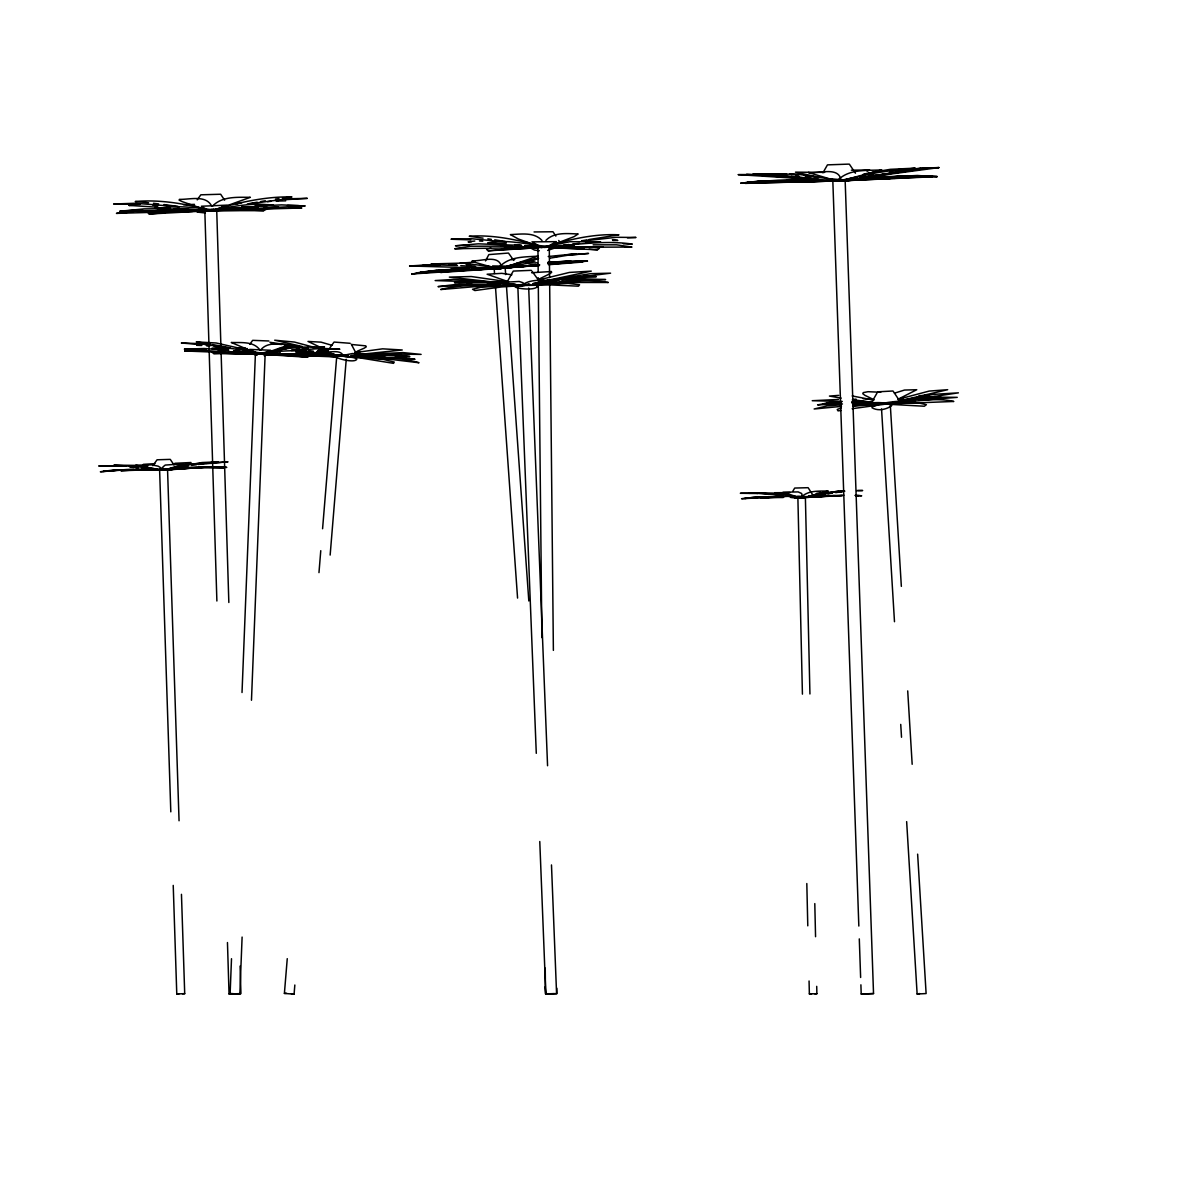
<?xml version="1.0" encoding="UTF-8"?>
<svg xmlns="http://www.w3.org/2000/svg" width="1178" height="1178" viewBox="0 0 1178 1178"><rect width="100%" height="100%" fill="white"/><g stroke="black" fill="none" stroke-linecap="round" stroke-linejoin="round"><path stroke-width="1.5" d="M242.108 937.07L239.856 993.982L230.122 993.599L231.506 958.715M242.02 692.517L255.449 352.885L262.723 353.017L265.183 353.267L251.474 700.247M294.839 985.014L294.088 994.158L284.399 993.422L287.255 958.656M318.973 572.626L320.769 550.686M322.581 528.731L336.702 356.757M330.149 555.074L346.244 359.319M485.498 260.942L488.841 254.595L508.469 253.049L513.741 260.426M505.215 285.341L513.269 271.087L531.234 270.336M822.951 172.768L827.471 164.861L848.013 164.14L849.367 164.169L855.449 173.21M870.748 403.995L877.05 392.981M152.86 465.693L157.057 459.788L170.28 459.376L174.005 464.971M792.823 491.226L794.694 488.06L808.123 487.692L813.276 495.688C811.465 498.5 788.951 494.024 800.392 497.926L797.889 497.587M197.212 199.862L200.834 194.812L220.654 194.237L224.615 200.186M245.039 351.103L246.938 348.408M249.795 344.374L252.652 340.339L268.878 340.987M326.615 352.561L334.051 342.062L350.19 343.299M260.603 350.131C267.244 341.34 279.922 344.447 289.361 344.771L268.496 352.016M831.653 180.499L904.454 177.996L905.352 177.009L882.027 177.142M547.844 263.754L559.226 261.972L548.182 262.223M271.043 354.033L264.166 355.623M837.087 181.029C848.337 168.513 866.684 170.839 881.807 169.897L843.89 180.072M545.87 240.415C554.116 231.875 567.413 233.627 578.177 233.966L574.128 236.616L554.853 243.993M499.766 266.64C509.573 256.259 524.976 257.069 538.066 256.141L501.386 268.378M212.467 206.135C222.171 195.99 237.544 197.374 250.369 197.3L221.052 207.858M801.762 496.689C808.874 490.092 819.284 491.285 828.222 490.976L808.991 496.218M548.992 247.616L597.452 249.765L599.425 248.352L592.092 246.85M228.871 350.161L204.074 348.511L184.49 349.174L307.37 357.243L308.945 356.257M216.237 210.656L263.607 210.671L266.199 209.375L263.769 208.697M867.067 171.222L869.614 169.971L851.37 170.177M548.403 246.069L556.355 241.652L531.97 241.873L541.718 247.395M537.566 279.804L549.081 274.15L551.613 272.457L551.378 271.514L531.617 272.736M894.5 393.157L904.513 390.051L916.749 389.727L898.328 399.106M141.61 209.758L119.847 211.333L210.612 210.656L273.384 204.825L255.155 205.664M357.17 351.235L364.223 348.187L366.27 346.833L365.769 345.861L351.898 344.521M841.092 407.956L837.219 409.502L838.029 410.872L841.136 410.445M546.975 246.82L551.672 245.142M804.162 497.425L802.895 497.882L801.629 493.464L798.139 491.903L782.987 492.257L800.422 497.941L790.423 497.337M261.899 353.93L270.587 350.249L249.692 349.41L258.659 353.798M212.747 210.597L227.089 205.134L201.379 206.238L208.786 210.715M212.614 210.612L219.623 208.329M898.402 399.224L929.192 391.081L947.686 389.697L898.873 401.05M537.61 280.217L569.342 272.442L591.268 271.131L545.37 280.82M490.858 248.102L486.543 249.412L488.193 250.811L538.449 247.704M215.942 211.171L218.74 210.347M179.306 466.032L191.013 462.512L174.904 463.293M168.204 469.227L164.817 470.199L158.176 466.179L151.888 464.868L135.764 465.177L147.103 466.812M267.156 352.413L261.825 353.945L264.682 353.429M501.534 268.363L516.686 264.196L507.129 266.125L492.595 265.948L497.867 268.613L490.593 268.098M505.951 247.13L542.086 247.321L569.946 241.726L600.633 241.799L586.055 242.624M507.158 266.14L538.228 258.424M832.124 180.219L838.839 180.956L785.962 182.163L782.943 181.353L792.956 180.057L809.183 180.101M553.94 244.082C575.085 238.265 596.863 233.686 618.921 234.82L588.853 239.546M516.509 263.357L538.582 258.335M214.234 210.155L217.341 209.331M236.366 204.221L239.105 203.485M807.431 496.63L802.792 497.882L813.394 495.761M898.269 399.416L903.452 398.076M221.611 207.431C244.582 201.379 268.069 196.373 291.953 196.947L282.44 198.095M241.858 202.749L235.35 203.441M543.75 247.365L454.899 248.749L470.685 246.217L511.753 246.143M153.066 211.539L148.03 212.791L149.223 214.013L205.458 210.95M167.836 468.918L190.173 464.176L212.938 462.615L207.357 462.866M167.585 469.536L164.92 470.184L170.206 469.58M539.259 265.565L416.452 273.119L429.764 270.911L451.91 269.585M803.897 497.249L795.003 497.175L801.791 497.896L795.798 497.145M500.9 268.393L509.765 266.375L505.274 267.391M798.699 181.486L833.509 181.029L745.483 183.37L760.59 181.117L810.302 180.484M863.283 174.241L870.262 172.665M288.227 206.386L301.627 207.991L116.548 213.38L142.744 210.317M527.877 284.693L519.189 284.87M264.505 352.62L259.322 353.768L253.152 352.678M539.45 265.389L411.814 274.018L436.523 270.572M504.906 267.362L509.971 266.257M525.83 262.841L528.981 262.164M177.952 466.724L202.071 462.542L218.431 461.805L200.967 463.749M808.285 496.262L838.692 491.035M898.181 401.094L933.388 394.394L958.391 392.848L896.458 402.081M526.448 285.017L529.585 284.354M532.75 283.707L558.608 279.377C546.533 282.087 532 277.11 521.515 285.547C501.46 286.033 533.914 292.556 537.58 286.357L536.034 285.297L528.156 285.223M267.995 351.883L296.017 347.171L324.539 346.936L313.083 347.834M526.743 262.723L535.062 261.015M526.654 284.634L518.114 284.781M158.073 207.269L129.006 205.399L135.131 204.751M842.373 180.617L857.599 177.996L846.688 180.116L830.681 178.82L834.716 180.411M815.264 494.407L818.784 493.7M354.696 352.649L382.585 348.835L402.243 349.984L358.568 354.549M892.821 402.655L907.428 400.814C894.22 401.389 883.809 402.066 872.324 406.808L872 407.721C877.919 411.343 886.18 409.635 891.599 405.747L891.643 405.099C879.716 399.843 866.213 404.643 853.859 403.715L858.261 402.891L876.329 403.465M843.772 180.234L847.203 179.571M246.511 352.782C267.097 354.387 287.756 348.011 308.459 352.266L295.619 352.06M211.849 210.671L220.139 209.08M871.838 172.371L890.303 169.337L915.291 168.145L897.238 170.295M545.031 280.953L590.826 273.649L610.572 273.178L557.709 279.746M528.613 284.369L522.207 285.577L513.387 284.428M162.461 470.272L171.797 468.815L163.698 470.213M907.193 400.064L910.182 399.504M164.287 470.213L170.898 468.991M852.165 408.707L886.887 403.936M906.648 821.626L917.132 994.026L919.679 993.555M174.845 468.255L186.846 466.09M887.623 403.553L879.73 403.377M220.448 208.845L210.877 210.582L204.103 209.728M843.536 180.278L846.997 179.645M888.727 403.494L879.451 403.627M247.38 203.941L257.231 202.174M539.082 280.246L543.338 279.481M313.098 354.018L336.142 356.934L184.666 350.97L206.371 349.851M806.856 497.087L813.115 496.012M845.789 179.778L839.148 180.956L830.416 179.984M859.425 177.392L864.843 176.435M556.62 256.509L559.933 255.921M550.023 258.159L570.211 254.846L588.544 253.432L569.696 255.081M533.472 283.486L564.439 278.715L596.377 276.639L586.335 276.197L557.974 279.79M165.156 469.948L171.752 468.77M163.816 470.037L166.275 469.61M581.682 240.798L587.056 239.87M519.704 285.223L529.879 284.399M175.051 468.196L188.23 465.973M891.923 402.773L915.483 399.254L941.163 397.487L934.934 396.574L927.749 397.251L896.694 402.007M806.739 497.116L812.82 496.085M260.485 201.6L265.315 200.761M212.025 210.567L217.047 209.699M890.141 171.517L895.471 170.604M862.355 176.877L865.653 176.302M548.212 256.524L575.851 253.785L564.925 255.037M795.047 497.705L821.802 495.585L842.447 495.585L808.564 497.307M210.656 210.715L217.37 209.581M818.71 179.159L762.004 174.094L770.294 173.961M495.599 268.422L489.164 268.864L500.046 268.466L489.209 268.628M527.67 284.737L520.926 284.59M824.409 403.701L817.591 404.864L842.432 403.98M820.551 493.346L843.36 490.799M539.745 282.72L543.014 282.16M548.815 246.408L543.618 247.277L537.094 246.305M806.621 497.072L809.875 496.527M870.571 175.493L873.855 174.948M539.333 282.764L542.454 282.249M817.473 495.29L825.042 494.038M549.566 281.071L552.821 280.541M885.561 403.921L882.705 403.421M773.872 180.838L809.198 180.101M165.2 469.757L178.703 468.314L199.745 468.196L187.979 468.049M793.501 182.016L740.712 183.238L759.03 181.059L809.728 180.484M828.001 493.567L832.434 492.875M816.737 495.364L824.541 494.127M275.446 199.111L278.98 198.567M248.97 203.941L287.123 198.802L307.325 198.36L285.444 199.671M547.667 250.428L555.191 247.866L550.833 247.233M191.513 465.457L196.461 464.692M817.959 495.231L825.984 493.98M804.486 497.337L795.872 497.72L818.43 496.645M844.361 180.131L848.057 179.571M851.503 179.027L855.081 178.482L851.62 179.027M862.222 177.392L924.332 168.366L860.779 177.745M862.325 177.377L921.196 168.336L912.228 168.984M837.425 181.014L871.543 177.363L904.454 177.996M416.452 273.119L438.82 270.042L467.651 268.599M855.346 178.541L839.001 180.956L831.712 180.425M501.092 268.407L513.623 266.567M539.774 841.519L545.797 994.011L548.256 993.658M411.814 274.018L426.436 271.971M836.056 492.345L844.817 491.167L840.061 491.182M528.731 284.487L519.174 285.356M827.574 493.759L832.36 493.067M862.37 177.613L930.664 167.836L938.969 167.585L864.461 177.554M516.833 266.11L520.043 265.654M439.924 271.588L440.734 272.442L447.184 271.529M468.711 268.319L450.07 269.644C470.876 265.654 492.257 268.717 513.122 266.729M198.154 464.456L228.031 461.82L205.856 463.366M581.476 241.269L616.197 237.293L636.032 237.455L627.447 237.882M844.464 180.219L848.101 179.733M907.443 169.617L902.672 170.25L907.649 169.617M502.064 268.142L486.912 268.717M508.219 267.332L505.141 267.73L511.591 267.023M513.711 266.522L499.281 268.496L487.721 268.672M838.559 491.83L843.006 491.241M835.57 492.625L842.049 491.771M429.779 271.544L436.478 270.852M261.236 353.945L267.494 353.15M212.305 210.641L222.186 209.404M548.771 246.953L554.234 246.276M505.539 267.774L512.386 266.905M541.733 282.691L546.725 282.072M518.482 266.169L523.665 265.551M119.847 211.333L143.981 208.889L168.042 208.668M227.295 208.786L232.405 208.153M488.193 250.811L504.611 249.235M519.145 266.095L522.517 265.683M912.685 169.028L938.969 167.585M905.072 170.206L908.385 169.809M911.698 169.426L930.664 167.836M740.712 183.238L749.738 182.178M843.978 180.514L850.413 179.763M563.629 245.127L569.048 244.494M291.422 350.19L299.094 349.292M891.054 403.45L882.749 404.157M275.726 200.775L278.965 200.407M270.675 352.605L260.279 353.798L252.151 352.222M267.612 201.703L270.822 201.335M221.803 209.316L210.258 210.612L197.801 210.302M900.905 402.316L905.823 401.757M572.655 244.067L579.502 243.301M852.46 399.519L856.053 399.121M525.079 265.713L499.708 268.481L445.137 271.293M528.569 265.33L535.857 264.535M548.447 263.15L559.226 261.972M551.716 281.454L556.796 280.894M302.687 348.894L308.076 348.305M826.117 403.421L830.873 402.891M909.048 401.404L915.497 400.711M242.226 207.019L245.348 206.68M745.483 183.37L770.574 180.867L806.812 180.19M785.962 182.163L815.765 179.336L840.753 180.897M843.419 180.411L848.631 179.851M164.611 470.199L171.693 469.448M211.156 210.656L237.956 207.829M865.108 178.143L884.84 176.405L894.912 176.759M237.823 207.843L210.523 210.656L155.231 208.27L170.03 208.123M228.414 208.624L233.377 208.108M918.693 400.373L957.243 397.354L934.61 397.148M149.223 214.013L165.082 212.6M472.555 282.44L466.694 282.808L471.185 282.587M528.893 285.002L514.521 285.606M170.633 469.58L164.729 470.184L182.502 468.476M786.138 180.543L809.419 179.115M844.037 180.543L854.565 179.498M538.92 264.623L499.708 268.481L466.517 270.027M540.614 283.81L581.093 280.261L605.625 279.569L583.699 278.818L561.877 280.335M266.199 353.371L261.236 353.856L257.982 352.87M265.212 353.444L260.294 353.915L253.432 352.708M900.434 402.331C918.089 401.433 936.363 397.354 953.797 401.462L885.179 404.069M838.515 180.985L854.079 179.512M185.196 468.093L178.57 468.741L184.769 468.226M808.991 497.278L798.772 497.558M157.867 208.639C177.701 204.516 197.668 208.27 217.194 210.199M241.681 207.328L248.352 206.739M251.915 206.813L210.582 210.671L174.845 209.124M255.538 206.489L273.384 204.825M547.667 262.547L565.941 261.133L587.439 261.133L549.051 264.343M555.825 262.12L570.844 261.001M539.568 264.755L499.678 268.496L486.808 268.128M548.624 263.916L555.883 263.239M561.302 262.738L581.24 260.868M528.48 284.885L514.948 284.855M751.549 181.972L777.863 180.234L810.037 180.234M843.139 180.632L853.24 179.689M505.377 267.966L530.939 265.624M534.517 265.286L538.199 264.947M853.932 406.057L876.52 404.334M116.548 213.38L127.136 212.423M864.608 178.305L917.22 175.478L932.431 176.479L921.461 177.009M844.317 180.484L852.357 179.763M446.359 270.322L452.381 269.777M465.119 269.129L468.402 268.834M532.265 265.58L499.678 268.496L538.096 265.271M535.872 265.256L539.495 264.932M550.347 263.96L557.592 263.327M566.633 262.517L577.441 262.017M163.919 470.228L172.695 469.448M164.095 470.199L206.886 467.048L226.794 467.371L211.053 466.797L186.345 468.093M808.771 497.249L801.644 497.911M804.309 497.646L794.561 497.705M865.212 178.511L872.132 177.907M468.432 267.627L409.605 265.978L430.161 264.697L457.447 265.492M539.966 283.839C562.657 282.514 585.716 278.612 608.319 282.484L575.689 282.47L536.623 284.575L567.987 283.383L579.576 284.737L578.486 286.18L550.2 284.899L521.795 285.562M291.364 350.47L322.713 348.408L339.853 349.233L318.973 349.306M338.042 355.138L344.727 355.682M354.887 352.678L359.732 352.266M186.772 467.96L202.807 466.959M545.164 986.84L545.694 994.173L548.83 993.908M223.687 209.61L230.225 209.066M176.17 469.168L189.952 468.078M514.094 248.263L517.201 248.013M474.881 262.149L460.068 263.136L461.526 263.254M841.475 406.381L814.145 408.987L827.206 405.924L841.401 404.805M175.743 469.197L205.885 467.165L223.894 467.799L191.985 467.872M807.475 497.366L843.816 495.202M817.826 496.498L814.219 496.792L817.665 496.571M866.228 178.467L876.299 177.76M227.457 942.547L229.047 993.967L232.302 993.702M867.582 178.467L875.946 177.804M357.994 354.578L402.994 352.605L421.106 354.387L394.38 354.092L354.151 355.565M179.189 467.887L184.269 467.489M241.578 208.153L244.803 207.902M229.327 209.124L211.48 210.567L182.413 209.095M210.052 210.729L213.454 210.479M548.492 264.697L582.815 262.017L558.446 262.002M537.227 262.827C520.853 262.812 505.171 268.878 488.899 268.672M838.721 395.381L829.445 396.073L841.18 398.12M809.787 497.278L834.157 495.673M529.673 285.061L519.498 285.503M223.894 209.699L227.531 209.448M223.496 209.728L228.105 209.404M883.22 177.23L905.028 175.861M480.433 281.689L483.569 281.468M821.302 496.232L835.393 496.203L821.434 496.188M553.542 993.672L545.694 994.173M240.96 208.256L246.379 207.888M881.954 177.289L905.764 175.92M544.177 247.454L554.323 246.747M409.605 265.978L439.895 265.212M347.701 355.844L328.691 355.623M440.734 272.442L499.914 268.466L492.551 267.877M222.936 209.89L235.453 209.08L222.995 209.875M559.565 246.408L571.934 245.613M555.56 256.23L560.492 255.906M306.589 349.969L301.318 350.322L306.766 349.999M227.987 349.63L211.731 348.467C235.055 345.301 257.26 356.257 280.379 352.782M256.745 206.062L281.571 204.884L304.925 205.944L210.406 210.685L173.608 209.08M350.764 355.638L376.533 355.138L352.399 353.547L340.133 355.992L336.908 355.049M551.348 246.835L544.207 247.277L525.226 245.687M454.899 248.749L465.266 248.131M230.255 352.811L213.748 353.562L212.231 352.443M821.081 496.321L835.349 495.585M210.494 210.685L217.856 210.244M223.231 209.934L237.823 209.08M844.597 180.632L862.635 179.586M868.039 179.277L884.707 178.423M826.234 496.129L834.304 495.658M258.321 207.932L183.488 211.23L210.891 210.656M263.813 207.623L278.45 206.783M287.594 206.253L304.925 205.944M844.508 180.632L862.561 179.601M511.502 259.602L514.757 259.41M852.622 405.659L877.713 404.378M844.346 180.661L862.797 179.63M893.528 177.952L930.37 175.905L937.202 176.597L844.39 180.72M558.475 246.408L574.26 245.584M499.781 249.81L538.685 247.674M841.46 402.905L822.921 403.848L831.521 402.14L839.649 401.978M887.225 176.921L930.37 175.905M444.886 270.189L451.395 269.836M348.423 355.682L337.63 355.285M878.037 391.803L892.998 390.993L900.655 402.39M887.652 403.421L881.218 403.436M887.019 403.774L892.011 403.509M183.532 204.766L194.488 204.368M439.85 270.322L451.719 269.703M417.91 272.678L441.47 271.558M310.285 356.154L322.419 355.653M284.399 993.422L286.475 993.304M809.698 179.115L738.326 174.653L770.662 174.683M453.795 270.763L462.689 270.322M471.524 269.88L485.822 269.173M347.083 355.918L337.055 355.182M919.12 395.705L922.345 395.543M844.582 180.69L890.332 178.496M893.999 178.32L915.969 177.274M420.679 272.147L437.215 271.382M444.504 271.043L459.258 270.366M533.649 247.483L538.788 247.351L504.405 246.85M439.88 264.505L422.298 265.624L439.998 265.065M351.53 355.55L391.302 354.607L409.841 356.492L380.759 354.858L355.565 355.476M179.056 820.771L167.541 469.462L159.604 469.713L170.81 811.833M173.225 885.4L176.774 993.923L179.012 993.82M182.472 993.761L184.71 993.658L181.456 894.338M860.897 984.823L861.206 994.011L873.531 993.569L845.127 179.748L839.369 179.969M873.531 993.569L861.206 994.011M468.947 245.127L455.488 245.79L478.356 243.831L521.633 245.422L514.58 244.582M553.042 247.027L530.498 246.85M895.383 403.347L918.899 402.994L926.394 404.672L924.347 406.233L884.472 404.054M816.84 491.844L820.021 491.874M173.858 212.231L192.574 211.436M196.24 211.274L205.826 210.877M520.705 284.943L526.08 284.723M277.08 350.043L280.32 349.91M762.004 174.094L797.668 174.197L832.772 179.409M433.121 271.117L436.729 270.969M469.168 269.688L481.817 269.188M488.988 268.908L499.855 268.481M276.594 353.032L259.778 353.783L249.662 352.855M738.326 174.653L771.413 174.683M252.283 209.08L210.641 210.641M263.106 208.668L282.97 207.917M558.387 246.82C534.856 247.277 511.679 238.192 487.751 242.904L506.245 243.802M184.49 349.174L205.973 349.351M524.534 242.683L528.009 242.55M781.397 496.895L760.767 497.882L781.25 497.234M448.509 270.336L452.116 270.204M470.287 269.556L481.346 269.144M488.458 268.893L499.575 268.496L492.654 268.039M301.391 349.837L304.955 349.704M852.607 404.304L863.916 404.025M154.907 463.646L143.333 464.353L147.81 465.987M187.199 467.386L197.256 467.489M865.05 177.039L879.406 177.245M429.764 270.911L437.097 270.646M444.445 270.395L451.792 270.145M452.853 270.101L499.516 268.51M554.617 246.924L558.298 246.806M924.332 168.366L899.197 169.514L876.8 172.754L837.911 181L830.917 180.205M129.006 205.399L132.437 205.296M802.424 694.136L797.874 497.381L800.024 497.322M809.065 981.009L809.36 993.879L811.524 993.805M814.72 993.776L816.884 993.702L816.707 986.354M211.024 209.522L213.998 209.434L209.684 210.626L204.677 210.096M474.808 241.019L468.108 241.843L471.421 241.829M524.696 285.444L501.445 286.946L474.896 290.554L472.555 289.287L481.861 287.02L512.975 285.591M756.526 493.081L748.972 493.287L756.467 493.229M276.83 201.07L285.694 200.834M465.281 269.202L468.697 269.114M134.012 469.197L127.371 469.801L129.197 470.243M798.949 181.883L833.538 181.073L798.949 181.5M465.001 269.173L468.343 269.085M230.122 993.599L239.856 993.982M196.166 210.347L205.178 210.509L170.869 210.288M548.094 247.277L551.363 247.218M202.307 350.646L184.666 350.97M267.568 353.812L246.187 352.767M856.583 490.637L862.664 490.519L857.643 490.549M593.138 244.847L616.55 244.818L631.702 247.056L549.11 247.351M750.327 182.266L772.017 181.957M797.27 181.574L833.479 181.029M516.465 285.532L473.703 286.755L440.705 289.538C463.381 283.383 487.442 286.004 510.707 285.267M165.803 469.492L167.541 469.462M176.774 993.923L184.71 993.658M747.485 182.163L765.788 181.927M215.868 210.582L239.06 210.273M565.307 262.12L572.066 262.031M267.936 353.724L252.121 352.723M260.397 353.856L277.934 354.917M358.024 355.432L385.368 355.623M797.874 497.381L799.479 497.366M809.36 993.879L816.884 993.702M534.061 231.948L552.997 231.757L555.854 236.115M612.751 240.474L617.802 240.415L612.413 239.708M548.33 247.247L603.018 246.791M782.943 181.353L838.765 180.956L831.462 180.293M438.334 263.887L431.074 263.946L462.866 263.077L492.684 266.905M772.017 497.16L741.566 498.736L752.845 497.425L782.531 497.307M548.771 262.723L558.534 262.694M265.006 353.886L249.088 352.855M182.472 210.45L187.405 210.435M535.092 247.365L538.523 247.365M261.59 353.871L264.888 353.871M196.049 210.376L205.149 210.45M124.765 210.7L205.105 210.671M183.076 210.42L199.7 210.523M923.964 395.455L928.662 395.455M296.753 352.546L316.691 352.944L335.966 355.123L213.748 353.562M500.414 268.422L481.125 268.393L498.132 268.613L492.816 267.818M869.335 403.951L875.843 403.98M190.762 210.45C218.092 211.893 244.626 200.893 272.251 205.311M274.636 353.989L292.91 354.122M134.837 209.92L142.037 209.993M851.65 402.802L877.05 403.524M511.443 285.37L464.839 285.164L438.01 286.622L459.081 284.06L499.192 284.163M236.38 347.908L245.333 348.025M263.651 353.915L260.102 353.871L293.013 354.549M268.996 353.989L292.144 354.283L269.055 353.989M135.706 469.212L160.988 470.199M146.219 469.875L113.265 470.066L103.266 471.347L127.371 469.462L160.517 470.051M789.967 492.595L774.771 492.728L786.551 495.069M287.535 205.458L298.564 205.62M577.735 260.971L587.439 261.133M489.68 268.142L495.496 268.231M347.584 356.301L327.16 354.681M146.897 469.845L120.863 470.744L142.803 469.462L163.359 470.11M287.108 353.974L293.41 354.092M260.618 353.886L223.687 353.209L292.792 354.917M907.222 175.713L932.431 176.479M356.404 356.448L393.732 357.523L415.024 359.305L395.337 356.257M147.957 469.919L161.445 470.213M782.148 497.057L760.134 497.101L744.79 498.471L753.92 497.337L783.208 497.366M776.994 497.249L783.532 497.396M913.127 175.861L937.202 176.597M833.656 180.882L830.755 180.764M623.295 243.802L632.291 244.096C598.557 239.193 564.851 247.38 531.19 246.776M161.519 470.184L120.185 469.919L100.351 471.76L124.559 469.904L160.959 470.155M193.766 210.273L205.149 210.582M838.5 399.46L812.231 400.711L842.255 401.448M151.049 468.711L148.369 468.638L160.237 469.889C128.962 470.199 185.594 467.533 164.92 470.184L183.459 463.808L165.214 465.074L162.947 466.944L162.314 470.272M148.561 469.875L160.797 470.199M348.806 356.183L337.247 355.152M287.299 354.048L292.733 354.21M831.064 180.676L839.781 180.941M830.799 180.661L839.487 180.926M293.455 207.74L301.627 207.991M312.7 353.562L335.966 355.123M470.832 239.885L450.997 239.222L471.391 238.707L506.363 242.064M500.856 245.598L511.193 245.996M284.458 346.141L299.61 347.863M355.771 356.374C376.872 357.641 398.606 356.639 419.029 362.75L389.918 359.275L352.472 356.728M300.007 355.152L321.682 355.859M851.827 402.228L872.397 403.126M229.047 993.967L240.945 993.614L240.091 966.078M340.015 355.947C325.57 355.417 354.504 364.576 356.831 359.113L354.725 357.759L343.24 356.198C340.869 347.436 325.216 354.873 318.782 350.72L318.222 350.293M783.606 496.998L767.82 497.293L787.802 496.365L802.719 497.882M548.668 247.571L583.935 248.897M201.512 345.051L196.638 345.301L201.615 345.493M321.535 350.205L324.892 350.337L320.077 349.719M624.576 246.762L631.702 247.056M790.688 497.352L802.13 497.882M169.499 208.889L155.231 208.27L169.927 208.918M245.598 352.782L253.329 353.209M153.243 204.869L158.014 205.09M254.919 210.273L263.607 210.671M545.797 994.011L556.87 993.731L556.811 988.224M118.463 465.87L98.746 465.973L120.981 466.238M480.653 282.102L462.247 281.424L454.458 282.632L485.881 282.043L515.993 284.502M346.067 356.389L331.165 354.755M228.503 351.692L233.921 351.957M879.907 403.627L886.533 403.98M140.285 204.412L113.633 204L135.529 203.249L179.292 206.798M479.505 241.019L482.774 241.196M460.76 265.668L475.647 266.611M206.577 345.684L209.831 345.861M852.003 401.948L873.089 403.215M863.15 398.694L871.646 399.445M311.964 353.636L318.502 354.004M230.196 351.662L233.303 351.854M281.38 355.138L295.59 355.977M878.641 403.48L884.958 403.848M855.066 495.408L861.678 495.805L857.451 495.408M757.749 493.508L740.329 493.287L754.391 493.111L778.584 495.113M786.506 173.77L752.978 173.873L771.516 174.27M123.042 466.223L108.347 465.973L132.289 466.061L155.363 468.829M163.521 207.608L167.158 207.843M278.126 349.365L281.748 349.601M186.757 209.11L209.095 210.744M352.855 356.698L383.306 359.393L394.247 362.058L393.511 363.339L361.44 358.141L327.263 354.696M589.103 249.191L597.452 249.765M487.236 282.543L500.768 283.559M218.298 350.411L225.16 350.867M448.715 264.446L456.711 264.991M503.595 284.266L506.673 284.487M301.377 352.472L306.089 352.811M776.449 174.962L784.754 175.566M746.631 174.241L762.932 175.419M771.988 176.082L781.043 176.744M788.273 177.26L799.14 178.055M804.559 178.452L810.008 178.85M154.127 205.37L157.381 205.605M491.403 267.995L498.75 268.54M481.611 282.072L435.153 280.57L453.53 279.422L494.893 282.293M486.485 282.425L494.613 283.059M153.155 205.252L157.97 205.605M339.617 355.403L344.462 355.771M166.113 205.517L169.544 205.782M235.556 351.648L242.58 352.237M283.986 346.862L298.756 348.07M221.273 350.396L224.689 350.676M852.843 400.417L873.251 402.361M765.862 494.112L769.116 494.377M466.665 265.772L475.264 266.508M507.792 284.148L504.287 283.854L507.63 284.148M313.039 353.385L320.136 354.018M269.939 342.297L300.331 346.73M125.869 465.87L113.839 465.177L136.663 465.384L155.57 468.947M791.307 176.096L797.786 176.671M283.324 347.672L288.507 348.128M129.624 466.886L138.135 467.637M831.506 180.308L838.824 180.956M514.889 284.767L522.075 285.415M491.241 267.921L498.5 268.584M130.434 466.694L135.411 467.151M763.035 173.917L811.76 178.438M852.357 400.888L855.228 401.153M238.516 351.854L243.802 352.355M278.98 348.555L285.827 349.203M130.64 466.856L138.4 467.592M861.192 401.727L864.299 402.022M318.399 355.196L321.874 355.535M146.705 468.461L141.566 467.96L155.349 469.242M805.87 177.422L810.729 177.907M327.101 356.036L336.142 356.934M789.864 173.976L798.89 174.874M301.494 351.324L320.048 353.312M576.219 247.984L584.17 248.794M795.695 176.185L798.875 176.523M524.917 245.613L542.057 247.439M129.374 466.238L136.486 467.018M148.575 202.763L135.249 201.512C157.469 199.583 179.689 202.866 201.261 207.991M499.84 282.779L504.817 283.309M778.761 495.334L781.986 495.673M233.583 350.617L239.782 351.28M148.016 468.594L161.224 470.051L155.319 469.315M197.153 212.069L205.399 212.968M852.165 395.955L873.31 400.019M805.354 177.23L810.302 177.775M256.318 353.503L250.148 353.194L257.054 355.329M769.219 493.832L755.069 492.757L776.744 493.17L797.904 496.851M779.6 495.378L783.296 495.644M299.035 356.286L307.37 357.243M206.386 345.375L209.699 345.758M502.667 281.748L505.642 282.102M242.889 351.618L250.59 352.546M917.132 994.026L926.114 993.555L917.633 854.153M830.711 180.16L835.924 180.779M537.035 246.644L542.513 247.306L537.551 246.644M141.61 467.622L146.101 468.167M153.42 203.293L158.691 203.927M304.852 351.338L320.534 353.326M271.264 343.299L281.498 344.565M201.953 344.683L181.324 343.004L198.64 343.549L229.946 348.128M772.488 494.2L779.232 495.04M804.103 175.478L809.183 176.126M147.603 468.343L150.681 468.726M505.303 283.397L449.348 277.11L471.288 276.536L507.777 281.763M163.948 204.574L178.04 206.415M337.497 355.476L341.016 355.918M204.28 343.078L196.284 341.9L216.207 342.989L251.223 350.882M235.202 350.543L239.782 351.162M852.563 399.636L872.854 402.42M483.068 238.162L469.227 236.263C492.271 234.584 515.066 239.355 537.212 245.23M505.156 283.103L494.127 281.778L499.884 282.484L519.174 281.468L522.944 282.705L524.932 285.415M376.489 353.429L381.377 354.092M796.387 497.322L800.819 497.926M301.907 348.335L306.854 349.012M290.775 355.182L295.707 355.859M242.83 351.559L250.781 352.664M204.442 210.023L209.522 210.744M539.347 250.737L534.4 250.03L530.807 248.087M506.849 283.338L521.456 285.488L518.32 284.634M880.761 392.259L868.009 391.7L863.194 392.627L862.826 393.746L864.814 395.278L874.179 399.843M308.548 350.514L313.377 351.191M252.416 352.899L258.969 353.842M812.54 176.567L817.488 177.274M465.811 263.843L469.934 264.432M214.146 346.303L219.344 347.054M487.854 238.825L491.285 239.325M494.731 239.841L505.244 241.461M832.92 180.396L835.6 180.808L832.522 180.072M316.558 351.707L321.358 352.458M159.943 469.521L162.844 469.978M286.755 345.419L300.596 347.849M326.129 353.238L332.49 354.313M824.629 172.386L795.489 172.165L818.828 177.201M855.537 495.585L858.453 496.085M205.929 343.372L210.877 344.226M291.319 993.687L294.088 994.158M212.526 344.506L230.49 347.966M317.5 350.735L333.83 354.151L320.136 350.661M332.211 354.416L340.398 356.036M322.05 352.06L329.693 353.621M795.798 496.969L800.48 497.926M322.33 352.119L332.343 354.18M252.784 352.517L259.337 353.871M331.209 353.93L334.331 354.593M337.453 355.255L340.575 355.903M320.784 351.118L327.675 352.693M302.319 346.509L274.695 340.206L294.441 342.062L327.572 350.941M338.38 355.196L342.68 356.242M321.417 351.206L328.014 352.87M331.312 353.694L334.478 354.49M255.258 352.899L258.733 353.783L254.551 352.281M493.7 267.553L497.911 268.613M836.998 181.014L808.299 172.489C817.915 174.153 839.737 165.642 840.989 180.882M490.549 266.729L474.219 262.149L471.907 261.207L472.511 260.736C481.228 261.56 498.677 254.124 501.475 266.626M511.856 274.798L501.799 273.34L487.118 274.238L508.616 281.822M205.694 209.713L208.845 210.729M202.542 208.712L181.927 201.512L179.115 200.127L179.424 199.362C189.776 199.686 205.988 194.547 211.775 206.268M541.806 247.424L518.32 238.972L510.383 234.599C520.853 234.216 534.223 231.772 542.042 240.548M339.514 355.02L342.474 356.05M253.152 351.766L231.286 342.489C240.945 342.842 253.815 340.972 260.073 350.205M159.634 469.315L160.885 469.786M331.946 345.316L321.049 342.15L308.003 341.443L328.323 351.073M531.985 271.161L541.114 283.824M558.725 240.474L560.625 243.375M351.324 344.285L357.832 356.536M505.126 267.215L505.656 274.548M506.555 287.388L528.819 600.971M494.142 267.98L494.524 273.487M495.57 288.154L517.569 598.071M890.185 402.95L901.347 586.364M907.708 690.912L912.17 764.286M881.542 408.943L894.485 621.704M900.728 724.411L901.523 737.251M528.701 288.036L547.564 765.729M551.481 864.946L556.576 993.569L545.502 993.849L545.237 968.139M517.849 286.652L536.284 753.331M832.802 180.175L858.836 926.041M859.292 938.895L860.632 977.475M216.693 209.522L220.89 345.404M221.111 352.752L228.841 602.488M204.795 209.875L216.885 601.001M805.384 497.219L809.934 693.975M814.793 903.6L815.559 936.701M806.812 883.544L807.784 925.834M549.272 246.408L549.596 277.625M549.67 284.958L553.38 650.374M537.919 246.511L538.184 272.221M538.228 277.728L538.272 281.395M538.302 285.076L541.88 637.622M248.661 206.71L241.519 207.461L248.587 206.71M268.319 204.648L255.817 205.959L268.319 204.648M902.289 177.304L895.074 177.716L902.26 177.304M927.528 175.846L920.327 176.258L927.528 175.846M172.577 211.466L141.669 212.114L172.651 211.466M263.739 353.901L260.029 353.886L263.71 353.915M331.327 354.578L273.031 353.989L331.327 354.578"/></g></svg>
